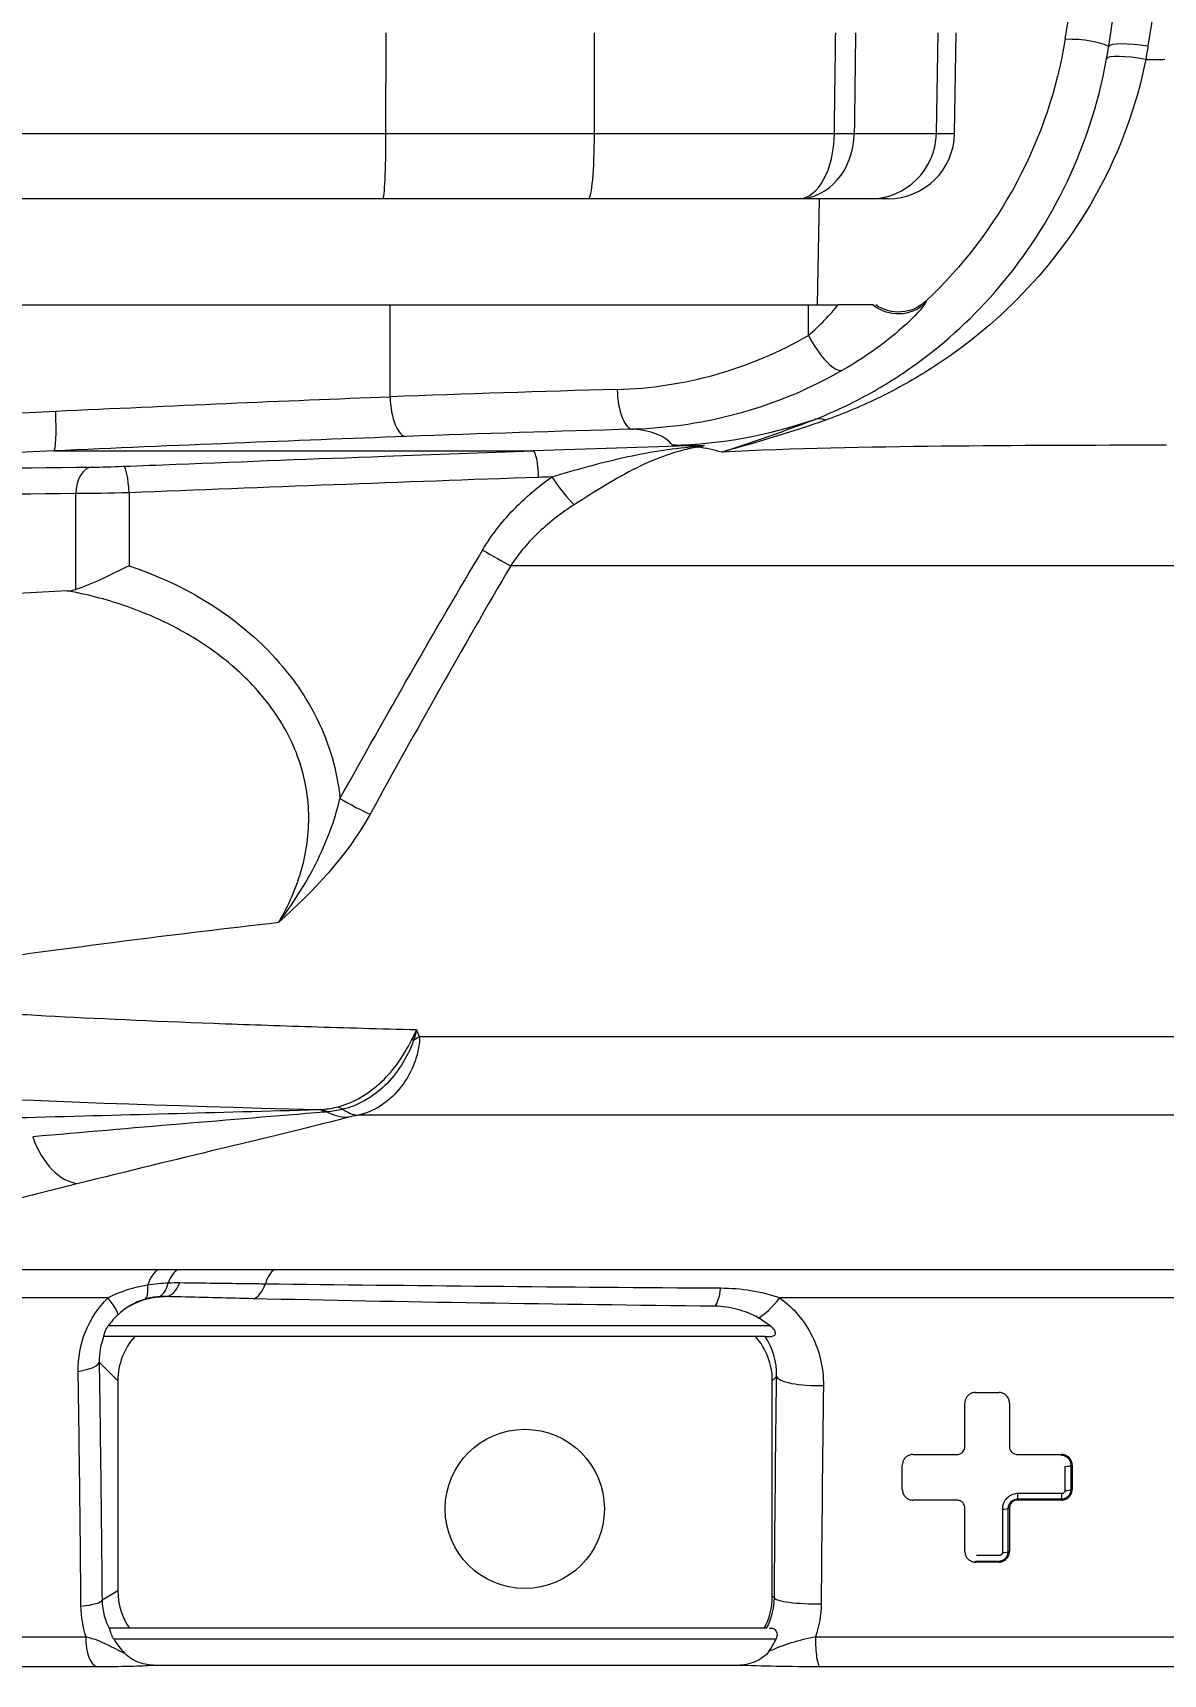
# Model space of a CAD drawing. Header units: millimetres. Extents: x 0 to 594, y 0 to 532.
# Drawn here: x 150.45 to 154.71, y 272.6 to 278.79 of the extents above; entities that cross this region are included whole.
import ezdxf

# ---------------------------------------------------------------- set-up
doc = ezdxf.new("R2010")
doc.units = ezdxf.units.MM
for name, color, linetype, true_color in [('1', 7, 'Continuous', 0xffffff), ('10', 7, 'Continuous', 0xffffff), ('2', 7, 'Continuous', 0xffffff)]:
    doc.layers.add(name, color=color, linetype=linetype, true_color=true_color)
doc.styles.add('iso-1', font='isocp.shx')
doc.dimstyles.get("Standard").update_dxf_attribs({"dimtxt": 0.18, "dimasz": 0.18, "dimexe": 0.18, "dimexo": 0.0625, "dimgap": 0.09, "dimtad": 0, "dimtih": 1, "dimtoh": 1, "dimdec": 4, "dimzin": 0, "dimdsep": 46, "dimtxsty": 'Standard', "dimcen": 0.09, "dimadec": 0, "dimazin": 0, "dimtfac": 1, "dimtdec": 4, "dimtofl": 0, "dimtmove": 0, "dimatfit": 3, "dimfxl": 1, "dimtolj": 1, "dimtzin": 0, "dimarcsym": 0})

# ---------------------------------------------------------------- blocks, each defined once
blk = doc.blocks.new('_U7')
at = {"layer": '1', "color": 250, "lineweight": 13}
for p, q in [((162.604778, 284.399195), (74.625292, 284.399195)), ((76.125292, 284.399195), (76.125292, 258.399195)), ((146.479778, 258.399195), (74.625292, 258.399195))]:
    blk.add_line(p, q, dxfattribs=at)
at = {"layer": '1', "color": 250, "lineweight": 18}
for points in [[(76.125292, 284.399195), (76.586075, 280.899197), (75.664508, 280.899193), (76.125292, 284.399195)], [(76.125292, 258.399195), (75.664508, 261.899193), (76.586075, 261.899197), (76.125292, 258.399195)]]:
    blk.add_solid(points, dxfattribs=at)
at = {"layer": '1', "color": 250, "linetype": 'Continuous', "lineweight": 18, "insert": (75.554239, 269.008142), "char_height": 3.5, "attachment_point": 7, "rotation": 90, "line_spacing_factor": 0.963855, "style": 'iso-1'}
blk.add_mtext('\\W0.6850;520', dxfattribs=at)
blk = doc.blocks.new('_U10')
at = {"layer": '1', "color": 250, "lineweight": 13}
for p, q in [((162.604778, 323.399195), (60.03289, 323.399195)), ((61.53289, 323.399195), (61.53289, 258.399195)), ((145.141402, 258.399195), (60.03289, 258.399195))]:
    blk.add_line(p, q, dxfattribs=at)
at = {"layer": '1', "color": 250, "lineweight": 18}
for points in [[(61.53289, 323.399195), (61.993674, 319.899197), (61.072106, 319.899193), (61.53289, 323.399195)], [(61.53289, 258.399195), (61.072106, 261.899193), (61.993674, 261.899197), (61.53289, 258.399195)]]:
    blk.add_solid(points, dxfattribs=at)
at = {"layer": '1', "color": 250, "linetype": 'Continuous', "lineweight": 18, "insert": (59.430587, 284.1488), "char_height": 3.5, "attachment_point": 7, "rotation": 90, "line_spacing_factor": 0.963855, "style": 'iso-1'}
blk.add_mtext('\\W0.7403;{\\H1.88x;(}1300{\\H1.88x;)}', dxfattribs=at)

msp = doc.modelspace()

# ---------------------------------------------------------------- linework, layer by layer
at = {"layer": '10', "color": 250, "linetype": 'Continuous', "lineweight": 18}
for centre, radius, start, end in [((163.10478, 284.3992), 72.5978, 295, 185), ((163.10478, 284.3992), 18.97387, 125.547541, 235.547541), ((179.58689, 249.05319), 33.5978, 132.898751, 144.101249)]:
    msp.add_arc(centre, radius, start, end, dxfattribs=at)
at = {"layer": '2', "color": 250, "linetype": 'Continuous', "lineweight": 18}
for p, q in [((151.78185, 278.40733), (151.78214, 278.78669)), ((153.92426, 278.40733), (153.93088, 278.78669)), ((151.77093, 278.1617), (149.79345, 278.1617)), ((152.54552, 278.1617), (151.77093, 278.1617)), ((153.33619, 278.1617), (152.54552, 278.1617)), ((153.60653, 278.1617), (153.33619, 278.1617)), ((153.40806, 277.76169), (153.41505, 278.1617)), ((153.6743, 278.1617), (153.60653, 278.1617)), ((149.76709, 277.76169), (151.7973, 277.76169)), ((151.7973, 277.76169), (153.37382, 277.76169)), ((153.37382, 277.76169), (153.48588, 277.76169)), ((150.83573, 273.87419), (150.7196, 273.87419)), ((153.17382, 273.87419), (150.83573, 273.87419)), ((153.21038, 273.87419), (153.17382, 273.87419)), ((150.77192, 273.7074), (150.77192, 272.91535)), ((153.23764, 272.89422), (153.23764, 273.7074)), ((153.20691, 272.7742), (150.81564, 272.7742)), ((153.10721, 272.63467), (150.91407, 272.63467))]:
    msp.add_line(p, q, dxfattribs=at)
at = {"layer": '2', "color": 250, "linetype": 'Continuous', "lineweight": 13}
for p, q in [((152.56731, 278.40733), (152.56788, 278.78669)), ((153.85554, 278.40733), (153.86214, 278.78669)), ((149.78254, 278.40733), (151.78185, 278.40733)), ((151.78185, 278.40733), (152.56731, 278.40733)), ((152.56731, 278.40733), (153.47142, 278.40733)), ((153.54641, 278.40733), (153.85554, 278.40733)), ((153.85554, 278.40733), (153.92426, 278.40733)), ((151.7973, 277.41541), (151.7973, 277.76169)), ((153.37382, 277.64647), (153.37382, 277.76169)), ((150.53093, 277.21123), (152.33694, 277.21123)), ((150.61391, 276.68942), (150.61391, 277.05009)), ((150.81386, 277.05324), (150.81386, 276.77851)), ((158.59126, 276.77867), (152.25189, 276.77867)), ((151.90755, 275.00472), (156.93349, 275.00472)), ((156.91148, 274.70762), (151.67561, 274.70762)), ((147.76137, 274.12609), (150.9243, 274.12609)), ((151.36199, 274.12609), (158.84757, 274.12609)), ((150.73432, 274.01967), (147.55584, 274.01967)), ((156.94405, 274.01967), (153.2655, 274.01967)), ((153.22909, 273.9142), (150.73571, 273.9142)), ((150.70148, 273.77783), (150.77192, 273.7074)), ((153.23764, 273.7074), (153.25381, 273.72357)), ((154.32703, 273.42945), (154.32702, 273.42567)), ((154.36318, 273.38912), (154.3674, 273.38908)), ((154.36739, 273.29769), (154.36318, 273.29773)), ((154.12669, 273.22773), (154.13095, 273.22769)), ((154.16058, 273.25732), (154.16056, 273.26171)), ((154.32701, 273.26172), (154.32703, 273.25733)), ((154.00357, 273.02342), (154.00354, 273.02776)), ((154.09056, 273.02777), (154.09059, 273.02342)), ((154.13093, 273.06377), (154.12669, 273.06381)), ((147.24018, 272.74266), (150.65197, 272.74266)), ((150.75609, 272.73419), (153.25193, 272.73419)), ((153.40059, 272.74266), (156.80897, 272.74266)), ((150.69707, 272.62908), (147.31985, 272.62908)), ((156.79171, 272.62908), (153.41785, 272.62908))]:
    msp.add_line(p, q, dxfattribs=at)
at = {"layer": '2', "color": 250, "linetype": 'Continuous', "lineweight": 18}
msp.add_circle((152.30478, 273.2242), 0.3, dxfattribs=at)
msp.add_arc((153.6743, 278.4117), 0.25, 270, 359, dxfattribs=at)
at = {"layer": '2', "color": 250, "linetype": 'Continuous', "lineweight": 13}
for centre, major_axis, ratio, start_param, end_param in [((154.65287, 278.71154), (-0.14825, 0.02283), 0.164656, 4.7377446, 6.2337637), ((154.64444, 278.66129), (-0.14759, 0.02678), 0.165457, 4.7424034, 6.2334677), ((152.54552, 278.4117), (0, 0.25), 0.087156, 3.1415927, 4.6949357), ((153.33619, 278.4117), (0, 0.25), 0.841014, 3.1415927, 4.6949357), ((153.33619, 278.4117), (0, 0.25), 0.541014, 3.1415927, 4.6949357), ((153.33619, 278.4117), (-0.24998, 0.00316), 0.012628, 2.1425511, 2.5699974), ((153.60653, 278.4117), (0, 0.25), 0.996195, 3.1415927, 4.6949357), ((153.71179, 277.87736), (-0.14343, 0.04392), 0.992961, 1.1875956, 2.6169283), ((153.42969, 277.64647), (-0.07487, 0.12998), 0.328525, 1.3837784, 3.0969365), ((154.97615, 177.3242), (0, -100.14981), 0.928026, 3.1665904, 3.1758021), ((151.85317, 277.41541), (-0.00553, 0.1499), 0.372297, 1.557068, 3.1298143), ((152.70894, 277.44272), (-0.00404, 0.14995), 0.372399, 1.5607635, 3.1335097), ((150.52407, 277.36106), (-0.00669, 0.14985), 0.089695, 3.1545268, 4.7083861), ((152.82215, 278.98096), (-1.30855, -1.16198), 0.998858, 0.8676685, 1.1806155), ((153.4472, 277.18869), (-0.05394, 0.13997), 0.589102, 5.7956764, 6.228472), ((152.94497, 277.37358), (-0.02606, 0.14772), 0.621339, 2.8446989, 2.9785438), ((152.96068, 277.38071), (-0.00262, -0.14998), 0.719656, 0.0540626, 0.1400963), ((152.33971, 277.11135), (0.00345, -0.09994), 0.173548, 1.5648041, 3.1023629), ((150.67652, 277.05009), (0.0009, -0.1), 0.626124, 3.1830074, 4.7067829), ((150.79649, 277.05324), (0.00401, -0.09992), 0.173513, 1.563831, 3.1081941), ((155.69862, 177.3242), (0, 99.84482), 0.984808, 0.0334881, 0.0339903), ((152.43247, 277.11304), (-0.08672, 0.12239), 0.142404, 1.4702322, 2.4924961), ((152.17222, 276.83776), (0.12898, -0.07658), 0.089659, 4.562516, 5.4302674), ((151.63467, 275.90096), (0.13107, -0.07294), 0.08543, 4.5600659, 5.4884242), ((151.77859, 275.1032), (-0.22874, -0.10089), 0.598625, 1.7847775, 1.8891398), ((151.92922, 274.94586), (-0.08974, 0.04412), 0.263169, 5.3367087, 5.4243779), ((155.10478, 274.90028), (6.07127, 0), 0.034925, 3.3787563, 4.0818757), ((151.5254, 274.62908), (-0.00262, 0.09997), 0.600523, 5.8217304, 6.2395257), ((151.53576, 274.6295), (-0.00555, 0.09985), 0.636746, 5.8152253, 6.2157133), ((151.6188, 274.94696), (-0.06458, 0.24151), 0.799874, 2.523461, 2.9267552), ((151.60546, 274.64023), (-0.02501, 0.09682), 0.652153, 5.7008048, 6.0538087), ((151.65391, 274.95465), (-0.04442, 0.24602), 0.57865, 2.6049611, 2.9851542), ((150.59554, 274.69602), (-0.05981, 0.24274), 0.631636, 1.7034059, 2.9423961), ((150.9401, 273.98006), (0, 0.15), 0.46124, 0.2305031, 0.9394198), ((150.90974, 274.17277), (-0.01264, 0.14947), 0.391374, 3.2043347, 3.9788136), ((150.95439, 274.17403), (0.00413, 0.14994), 0.465417, 3.2097897, 4.0216127), ((151.01357, 273.97998), (-0.00007, 0.15), 0.451391, 0.2302864, 0.8726175), ((151.27876, 274.16553), (0.00373, 0.14995), 0.428881, 3.2526905, 4.0563855), ((151.37614, 273.98006), (0, 0.15), 0.412949, 0.2305031, 0.9043176), ((150.6654, 274.05928), (0.10557, -0.10656), 0.163533, 0.1393352, 1.0344723), ((150.82841, 274.15714), (0.04384, -0.14345), 0.248241, 0.0680542, 0.8321284), ((153.01466, 274.13353), (0.00188, 0.14999), 0.23209, 3.3941259, 4.1782526), ((153.23649, 274.05928), (0.08778, 0.12163), 0.312937, 3.7437796, 4.6112547), ((150.55169, 273.77783), (0.14998, 0.00225), 0.275319, 5.1988279, 6.2287185), ((153.4036, 273.72357), (0.14999, -0.00188), 0.23252, 3.1954295, 4.8922359), ((154.33821, 273.29799), (-0.025, 0), 0.193988, 1.6520525, 3.0882179), ((154.10173, 273.22798), (0.025, 0), 0.187353, 4.818787, 6.2298807), ((154.10172, 273.06404), (0.025, 0), 0.170741, 4.8187701, 6.2300443), ((150.5625, 272.88013), (0.14999, 0.00137), 0.172233, 5.1996123, 6.2300304), ((153.39508, 272.88919), (0.15, -0.00119), 0.14977, 3.1945504, 4.8912547), ((150.69872, 272.72902), (0, 0.1), 0.47192, 1.4340033, 3.1066861), ((153.41848, 272.72902), (0, 0.1), 0.180615, 1.4340033, 3.1066861)]:
    msp.add_ellipse(centre, major_axis=major_axis, ratio=ratio, start_param=start_param, end_param=end_param, dxfattribs=at)
at = {"layer": '2', "color": 250, "linetype": 'Continuous', "lineweight": 18}
for centre, major_axis, ratio, start_param, end_param in [((151.77093, 278.4117), (0, 0.25), 0.043661, 3.1415927, 4.6949357), ((155.03214, 177.3242), (0, 99.99981), 0.928026, 0.0249977, 0.0342094), ((155.68184, 177.3242), (0, -99.94477), 0.984808, 3.1692101, 3.1755829), ((151.02226, 273.70671), (0.17726, -0.17726), 0.997265, 3.1954849, 3.9256213), ((152.9873, 273.70671), (-0.17726, -0.17726), 0.997265, 2.357564, 3.0877004), ((154.33821, 273.3894), (-0.025, 0), 0.203229, 1.6520606, 3.0881158), ((154.16043, 273.28668), (0, 0.025), 0.101882, 3.1942267, 4.5189735), ((154.3269, 273.28669), (0, 0.025), 0.083921, 3.1941381, 4.5189737)]:
    msp.add_ellipse(centre, major_axis=major_axis, ratio=ratio, start_param=start_param, end_param=end_param, dxfattribs=at)
for points, knots in [([(154.34143, 278.76536), (154.3579, 278.86656), (154.42808, 279.29146), (154.5597, 280.03895), (154.71916, 280.84425), (154.85981, 281.48603), (154.97268, 281.96584), (155.09375, 282.44385), (155.22399, 282.91962), (155.3644, 283.39272), (155.51609, 283.86255), (155.68025, 284.32842), (155.85813, 284.7895), (156.05107, 285.24478), (156.26042, 285.69306), (156.48757, 286.13294), (156.73382, 286.56279), (157.00036, 286.98076), (157.28818, 287.38481), (157.54633, 287.70809), (157.76397, 287.95753), (157.98901, 288.2005), (158.22508, 288.43319), (158.45209, 288.63685), (158.55816, 288.72705), (158.60146, 288.76308)], [0, 0, 0, 0, 0.0278198, 0.1168485, 0.2058772, 0.2503916, 0.2949059, 0.3394203, 0.3839347, 0.428449, 0.4729634, 0.5174778, 0.5619921, 0.6065065, 0.6510208, 0.6955352, 0.7400496, 0.7845639, 0.8290783, 0.8735926, 0.8958498, 0.918107, 0.9626214, 0.9848786, 1, 1, 1, 1]), ([(154.34115, 278.76364), (154.3103, 278.57461), (154.24991, 278.39573), (154.0706, 278.05809), (153.95571, 277.90738), (153.81712, 277.77624)], [0, 0, 0, 0, 0.5, 0.5, 1, 1, 1, 1]), ([(153.39785, 277.33018), (153.46491, 277.35623), (153.52744, 277.38556), (153.64799, 277.45085), (153.70572, 277.48673), (153.87364, 277.60511), (153.97872, 277.69816), (154.17471, 277.92296), (154.26223, 278.05076), (154.40922, 278.34826), (154.4649, 278.51021), (154.49725, 278.68925)], [0, 0, 0, 0, 0.125, 0.125, 0.25, 0.25, 0.5, 0.5, 0.75, 0.75, 1, 1, 1, 1]), ([(153.61772, 277.76169), (153.61061, 277.76169), (153.58751, 277.76169), (153.53943, 277.76169), (153.51282, 277.76169), (153.48588, 277.76169)], [0, 0, 0, 0, 0.5, 0.5, 1, 1, 1, 1]), ([(153.81513, 277.77437), (153.79004, 277.75118), (153.75769, 277.73705), (153.68932, 277.73233), (153.65524, 277.74191), (153.62731, 277.76169)], [0, 0, 0, 0, 0.5, 0.5, 1, 1, 1, 1]), ([(151.28218, 274.01632), (151.19113, 274.01839), (151.10074, 274.02057), (150.99236, 274.02334), (150.97368, 274.02382), (150.95502, 274.02431)], [0, 0, 0, 0, 0.8273368, 0.8273368, 1, 1, 1, 1]), ([(153.18571, 273.94348), (153.16064, 273.95819), (153.13405, 273.96859), (153.07885, 273.98358), (153.05026, 273.98788), (153.02154, 273.98819)], [0, 0, 0, 0, 0.5, 0.5, 1, 1, 1, 1]), ([(150.7194, 273.87637), (150.71962, 273.87759), (150.71993, 273.87936), (150.72088, 273.88357), (150.72147, 273.88589), (150.72316, 273.89111), (150.7243, 273.89411), (150.72686, 273.89971), (150.72824, 273.90238), (150.73158, 273.90816), (150.73363, 273.91129), (150.73571, 273.9142)], [0, 0, 0, 0, 0.2333764, 0.2333764, 0.426531, 0.426531, 0.6218145, 0.6218145, 0.7884687, 0.7884687, 1, 1, 1, 1]), ([(153.22909, 273.9142), (153.23437, 273.91014), (153.23936, 273.90555), (153.24482, 273.89814), (153.2463, 273.8956), (153.24827, 273.89056), (153.24875, 273.888), (153.24858, 273.88369), (153.24805, 273.88184), (153.24633, 273.87873), (153.2451, 273.87745), (153.24137, 273.87493), (153.23848, 273.87419), (153.23544, 273.87419)], [0, 0, 0, 0, 0.2822747, 0.2822747, 0.4162098, 0.4162098, 0.55183, 0.55183, 0.6722133, 0.6722133, 0.7957148, 0.7957148, 1, 1, 1, 1]), ([(150.7194, 273.87637), (150.71932, 273.87594), (150.71927, 273.87558), (150.71921, 273.87454), (150.71933, 273.87419), (150.7196, 273.87419)], [0, 0, 0, 0, 0.2826657, 0.2826657, 1, 1, 1, 1]), ([(154.00357, 273.66342), (153.99917, 273.66342), (153.9947, 273.66264), (153.98633, 273.65977), (153.98232, 273.65763), (153.97528, 273.65222), (153.97218, 273.64884), (153.96745, 273.64154), (153.96568, 273.63756), (153.96364, 273.63006), (153.96315, 273.6265), (153.96315, 273.62299)], [0, 0, 0, 0, 0.2087638, 0.2087638, 0.4172772, 0.4172772, 0.6279505, 0.6279505, 0.8309265, 0.8309265, 1, 1, 1, 1]), ([(154.00357, 273.66342), (154.01082, 273.66342), (154.01807, 273.66341), (154.03257, 273.66341), (154.03982, 273.66341), (154.06157, 273.66341), (154.07608, 273.66341), (154.09059, 273.66341)], [0, 0, 0, 0, 0.2500482, 0.2500482, 0.5000964, 0.5000964, 1, 1, 1, 1]), ([(154.131, 273.62299), (154.131, 273.62768), (154.13014, 273.6324), (154.12695, 273.64115), (154.12458, 273.64531), (154.11859, 273.65252), (154.11484, 273.65564), (154.10675, 273.66027), (154.10232, 273.6619), (154.09542, 273.66318), (154.093, 273.66341), (154.09059, 273.66341)], [0, 0, 0, 0, 0.2231971, 0.2231971, 0.4460981, 0.4460981, 0.6718039, 0.6718039, 0.8884961, 0.8884961, 1, 1, 1, 1]), ([(153.96317, 273.45908), (153.96317, 273.47279), (153.96316, 273.4865), (153.96316, 273.5139), (153.96316, 273.5276), (153.96315, 273.56855), (153.96315, 273.59578), (153.96315, 273.62299)], [0, 0, 0, 0, 0.2505358, 0.2505358, 0.5010716, 0.5010716, 1, 1, 1, 1]), ([(154.131, 273.62299), (154.13099, 273.60934), (154.13099, 273.59568), (154.13099, 273.56835), (154.13099, 273.55468), (154.13098, 273.51372), (154.13098, 273.48641), (154.13097, 273.45908)], [0, 0, 0, 0, 0.2503489, 0.2503489, 0.5006977, 0.5006977, 1, 1, 1, 1]), ([(153.93357, 273.42948), (153.93496, 273.42948), (153.93636, 273.42958), (153.94054, 273.43019), (153.94331, 273.43102), (153.94874, 273.43357), (153.95143, 273.43541), (153.95611, 273.43982), (153.95815, 273.44248), (153.96125, 273.44826), (153.96234, 273.45149), (153.96306, 273.45618), (153.96317, 273.45763), (153.96317, 273.45908)], [0, 0, 0, 0, 0.089751, 0.089751, 0.2723976, 0.2723976, 0.4772616, 0.4772616, 0.6887734, 0.6887734, 0.9053887, 0.9053887, 1, 1, 1, 1]), ([(154.13097, 273.45908), (154.13097, 273.45577), (154.13156, 273.45242), (154.13378, 273.4462), (154.13545, 273.44324), (154.13968, 273.43796), (154.14234, 273.4356), (154.14826, 273.43198), (154.1516, 273.43066), (154.15686, 273.42964), (154.15872, 273.42946), (154.16058, 273.42946)], [0, 0, 0, 0, 0.2153834, 0.2153834, 0.4315733, 0.4315733, 0.6569224, 0.6569224, 0.8821224, 0.8821224, 1, 1, 1, 1]), ([(153.76781, 273.42949), (153.76339, 273.42949), (153.75889, 273.42871), (153.75048, 273.4258), (153.74644, 273.42363), (153.73938, 273.41815), (153.73628, 273.41473), (153.73159, 273.40739), (153.72984, 273.4034), (153.72787, 273.39597), (153.7274, 273.3925), (153.7274, 273.38908)], [0, 0, 0, 0, 0.2109467, 0.2109467, 0.4217049, 0.4217049, 0.6334491, 0.6334491, 0.835593, 0.835593, 1, 1, 1, 1]), ([(153.72741, 273.29768), (153.72741, 273.30532), (153.72741, 273.31295), (153.72741, 273.32821), (153.72741, 273.33584), (153.7274, 273.35868), (153.7274, 273.37388), (153.7274, 273.38908)], [0, 0, 0, 0, 0.250342, 0.250342, 0.5006841, 0.5006841, 1, 1, 1, 1]), ([(153.76781, 273.42949), (153.78161, 273.42949), (153.79541, 273.42949), (153.82303, 273.42949), (153.83685, 273.42948), (153.87828, 273.42948), (153.90592, 273.42948), (153.93357, 273.42948)], [0, 0, 0, 0, 0.2500711, 0.2500711, 0.5001422, 0.5001422, 1, 1, 1, 1]), ([(154.16058, 273.42946), (154.17445, 273.42946), (154.18831, 273.42946), (154.21604, 273.42946), (154.22992, 273.42946), (154.27153, 273.42946), (154.29927, 273.42945), (154.32703, 273.42945)], [0, 0, 0, 0, 0.2500433, 0.2500433, 0.5000865, 0.5000865, 1, 1, 1, 1]), ([(154.3674, 273.38908), (154.3674, 273.39372), (154.36655, 273.39842), (154.36341, 273.40712), (154.36106, 273.41126), (154.35513, 273.41845), (154.35143, 273.42156), (154.34345, 273.42619), (154.33909, 273.42784), (154.33213, 273.4292), (154.32958, 273.42945), (154.32703, 273.42945)], [0, 0, 0, 0, 0.2218418, 0.2218418, 0.4434159, 0.4434159, 0.6672586, 0.6672586, 0.8818041, 0.8818041, 1, 1, 1, 1]), ([(154.3674, 273.38908), (154.3674, 273.38146), (154.3674, 273.37384), (154.3674, 273.3586), (154.3674, 273.35098), (154.36739, 273.32814), (154.36739, 273.31291), (154.36739, 273.29768)], [0, 0, 0, 0, 0.2502773, 0.2502773, 0.5005546, 0.5005546, 1, 1, 1, 1]), ([(153.72741, 273.29768), (153.72741, 273.29303), (153.72826, 273.28835), (153.73139, 273.27967), (153.73372, 273.27556), (153.73961, 273.26838), (153.7433, 273.26525), (153.75133, 273.26057), (153.75575, 273.2589), (153.76275, 273.25754), (153.76528, 273.25729), (153.76781, 273.25729)], [0, 0, 0, 0, 0.2202348, 0.2202348, 0.4400821, 0.4400821, 0.6645294, 0.6645294, 0.8825466, 0.8825466, 1, 1, 1, 1]), ([(154.32703, 273.25733), (154.33147, 273.25733), (154.33597, 273.25811), (154.34438, 273.26103), (154.3484, 273.26319), (154.35545, 273.26867), (154.35854, 273.27209), (154.36327, 273.27951), (154.36503, 273.28357), (154.36695, 273.29098), (154.36739, 273.29435), (154.36739, 273.29768)], [0, 0, 0, 0, 0.2105892, 0.2105892, 0.4208968, 0.4208968, 0.6338565, 0.6338565, 0.8399924, 0.8399924, 1, 1, 1, 1]), ([(153.93357, 273.25731), (153.91974, 273.2573), (153.90591, 273.2573), (153.87825, 273.2573), (153.86443, 273.2573), (153.823, 273.2573), (153.7954, 273.25729), (153.76781, 273.25729)], [0, 0, 0, 0, 0.2500725, 0.2500725, 0.5001451, 0.5001451, 1, 1, 1, 1]), ([(153.96319, 273.22769), (153.96319, 273.23053), (153.96276, 273.23339), (153.96112, 273.2388), (153.9599, 273.2414), (153.95649, 273.24661), (153.9541, 273.24917), (153.94862, 273.25336), (153.94542, 273.25502), (153.93934, 273.25687), (153.93644, 273.25731), (153.93357, 273.25731)], [0, 0, 0, 0, 0.1835134, 0.1835134, 0.366779, 0.366779, 0.5890798, 0.5890798, 0.8163196, 0.8163196, 1, 1, 1, 1]), ([(153.96321, 273.06377), (153.96321, 273.07747), (153.96321, 273.09117), (153.9632, 273.11856), (153.9632, 273.13225), (153.9632, 273.17321), (153.9632, 273.20046), (153.96319, 273.22769)], [0, 0, 0, 0, 0.2504339, 0.2504339, 0.5008678, 0.5008678, 1, 1, 1, 1]), ([(154.13095, 273.22769), (154.13095, 273.21404), (154.13095, 273.20038), (154.13094, 273.17306), (154.13094, 273.1594), (154.13094, 273.11843), (154.13093, 273.09111), (154.13093, 273.06377)], [0, 0, 0, 0, 0.2501974, 0.2501974, 0.5003949, 0.5003949, 1, 1, 1, 1]), ([(154.16058, 273.25732), (154.15741, 273.25732), (154.15419, 273.25678), (154.14817, 273.25471), (154.14529, 273.25315), (154.14018, 273.24923), (154.13789, 273.24681), (154.13418, 273.24135), (154.13275, 273.23822), (154.13127, 273.23262), (154.13095, 273.23014), (154.13095, 273.22769)], [0, 0, 0, 0, 0.2058563, 0.2058563, 0.4114685, 0.4114685, 0.6219311, 0.6219311, 0.839647, 0.839647, 1, 1, 1, 1]), ([(154.32703, 273.25733), (154.31315, 273.25733), (154.29927, 273.25733), (154.27151, 273.25733), (154.25763, 273.25733), (154.21602, 273.25732), (154.1883, 273.25732), (154.16058, 273.25732)], [0, 0, 0, 0, 0.250044, 0.250044, 0.5000879, 0.5000879, 1, 1, 1, 1]), ([(153.96321, 273.06377), (153.96321, 273.05923), (153.96402, 273.05463), (153.96708, 273.04613), (153.96936, 273.0421), (153.97511, 273.03498), (153.9787, 273.03181), (153.98669, 273.02689), (153.99123, 273.02509), (153.99841, 273.02367), (154.00099, 273.02342), (154.00357, 273.02342)], [0, 0, 0, 0, 0.2161027, 0.2161027, 0.431792, 0.431792, 0.6542192, 0.6542192, 0.879648, 0.879648, 1, 1, 1, 1]), ([(154.09059, 273.02343), (154.08333, 273.02342), (154.07607, 273.02342), (154.06156, 273.02342), (154.05431, 273.02342), (154.03256, 273.02342), (154.01806, 273.02342), (154.00357, 273.02342)], [0, 0, 0, 0, 0.2500476, 0.2500476, 0.5000952, 0.5000952, 1, 1, 1, 1]), ([(154.09059, 273.02343), (154.09504, 273.02343), (154.09956, 273.02421), (154.108, 273.02715), (154.11204, 273.02935), (154.11911, 273.03488), (154.1222, 273.03833), (154.1269, 273.04577), (154.12864, 273.04983), (154.1305, 273.05719), (154.13093, 273.06049), (154.13093, 273.06377)], [0, 0, 0, 0, 0.2122551, 0.2122551, 0.4242798, 0.4242798, 0.6380172, 0.6380172, 0.8433361, 0.8433361, 1, 1, 1, 1]), ([(150.74062, 272.7742), (150.74031, 272.7742), (150.74028, 272.77362), (150.74076, 272.77173), (150.74101, 272.77094), (150.74136, 272.76997)], [0, 0, 0, 0, 0.6696246, 0.6696246, 1, 1, 1, 1]), ([(150.81564, 272.7742), (150.80336, 272.7742), (150.79138, 272.7742), (150.76632, 272.7742), (150.75332, 272.7742), (150.74062, 272.7742)], [0, 0, 0, 0, 0.4675625, 0.4675625, 1, 1, 1, 1]), ([(150.75609, 272.73419), (150.75426, 272.73722), (150.75251, 272.7405), (150.74938, 272.74715), (150.74798, 272.7506), (150.74573, 272.75671), (150.7448, 272.75948), (150.74321, 272.76441), (150.74252, 272.7666), (150.74172, 272.76894), (150.74154, 272.76948), (150.74136, 272.76997)], [0, 0, 0, 0, 0.2387259, 0.2387259, 0.4796889, 0.4796889, 0.6989047, 0.6989047, 0.9262572, 0.9262572, 1, 1, 1, 1]), ([(153.23746, 272.7742), (153.24005, 272.7742), (153.24264, 272.77336), (153.2474, 272.77012), (153.24966, 272.76765), (153.25288, 272.76197), (153.25405, 272.75895), (153.25537, 272.75227), (153.25552, 272.7485), (153.25453, 272.7412), (153.25346, 272.73757), (153.25193, 272.73419)], [0, 0, 0, 0, 0.2297226, 0.2297226, 0.4601567, 0.4601567, 0.6430829, 0.6430829, 0.8276358, 0.8276358, 1, 1, 1, 1]), ([(150.91407, 272.63467), (150.89273, 272.63467), (150.87198, 272.63823), (150.83171, 272.65296), (150.81252, 272.66386), (150.79706, 272.68029)], [0, 0, 0, 0, 0.5, 0.5, 1, 1, 1, 1]), ([(153.22611, 272.68925), (153.21272, 272.67041), (153.19349, 272.65714), (153.15232, 272.63926), (153.12983, 272.63467), (153.10721, 272.63467)], [0, 0, 0, 0, 0.5, 0.5, 1, 1, 1, 1]), ([(150.91407, 272.63467), (150.89073, 272.63323), (150.86479, 272.63188), (150.79597, 272.62979), (150.75231, 272.62908), (150.69707, 272.62908)], [0, 0, 0, 0, 0.5, 0.5, 1, 1, 1, 1]), ([(153.41785, 272.62908), (153.362, 272.62908), (153.3047, 272.62973), (153.19992, 272.63177), (153.15192, 272.63318), (153.10721, 272.63467)], [0, 0, 0, 0, 0.5, 0.5, 1, 1, 1, 1])]:
    msp.add_open_spline(points, degree=3, knots=knots, dxfattribs=at)
at = {"layer": '2', "color": 250, "linetype": 'Continuous', "lineweight": 13}
for points, knots in [([(154.50498, 278.73555), (154.64687, 279.65655), (154.80898, 280.5762), (155.21706, 282.40235), (155.46197, 283.30909), (155.78578, 284.20034)], [0, 0, 0, 0, 0.5, 0.5, 1, 1, 1, 1]), ([(155.92654, 284.1492), (155.60439, 283.26659), (155.36096, 282.3685), (154.95523, 280.55973), (154.79403, 279.64879), (154.65287, 278.73652)], [0, 0, 0, 0, 0.5, 0.5, 1, 1, 1, 1]), ([(153.47142, 278.40733), (153.47188, 278.44218), (153.47233, 278.47703), (153.47399, 278.60348), (153.47519, 278.69509), (153.47639, 278.78669)], [0, 0, 0, 0, 0.275585, 0.275585, 1, 1, 1, 1]), ([(153.55109, 278.78669), (153.54996, 278.69509), (153.54883, 278.60348), (153.54727, 278.47703), (153.54684, 278.44218), (153.54641, 278.40733)], [0, 0, 0, 0, 0.7244147, 0.7244147, 1, 1, 1, 1]), ([(154.64444, 278.68651), (154.60891, 278.50653), (154.54762, 278.34382), (154.38596, 278.04553), (154.28961, 277.91749), (154.0741, 277.69288), (153.95859, 277.60014), (153.7741, 277.48234), (153.71073, 277.44669), (153.57878, 277.38194), (153.5105, 277.35293), (153.43817, 277.32723)], [0, 0, 0, 0, 0.25, 0.25, 0.5, 0.5, 0.75, 0.75, 0.875, 0.875, 1, 1, 1, 1]), ([(153.81408, 277.76802), (153.81176, 277.76177), (153.8004, 277.74731), (153.76464, 277.70951), (153.74122, 277.68716), (153.68543, 277.63935), (153.65285, 277.6138), (153.58246, 277.56405), (153.54422, 277.53945), (153.50258, 277.51552)], [0, 0, 0, 0, 0.25, 0.25, 0.5, 0.5, 0.75, 0.75, 1, 1, 1, 1]), ([(152.65307, 277.44272), (152.77926, 277.44611), (152.90511, 277.46545), (153.14633, 277.53367), (153.26246, 277.58233), (153.37382, 277.64647)], [0, 0, 0, 0, 0.5, 0.5, 1, 1, 1, 1]), ([(153.50258, 277.51552), (153.38065, 277.44546), (153.25343, 277.39225), (152.98901, 277.31763), (152.85096, 277.29646), (152.71253, 277.29276)], [0, 0, 0, 0, 0.5, 0.5, 1, 1, 1, 1]), ([(150.53753, 277.36106), (150.75237, 277.37118), (150.9696, 277.38097), (151.39134, 277.39916), (151.59702, 277.40762), (151.7973, 277.41541)], [0, 0, 0, 0, 0.5, 0.5, 1, 1, 1, 1]), ([(152.86141, 277.23257), (152.85374, 277.2412), (152.84631, 277.24896), (152.82784, 277.26265), (152.81708, 277.26858), (152.78022, 277.28364), (152.74951, 277.29003), (152.71253, 277.29276)], [0, 0, 0, 0, 0.25, 0.25, 0.5, 0.5, 1, 1, 1, 1]), ([(153.04675, 277.20646), (153.04714, 277.2066), (153.04753, 277.20673), (153.07788, 277.21693), (153.10777, 277.22691), (153.16707, 277.2469), (153.19648, 277.2569), (153.28368, 277.28719), (153.34111, 277.30797), (153.39785, 277.33018)], [0, 0, 0, 0, 0.0032794, 0.0032794, 0.2555283, 0.2555283, 0.5055471, 0.5055471, 1, 1, 1, 1]), ([(151.85804, 277.2655), (151.64706, 277.25772), (151.43039, 277.24927), (150.98611, 277.23111), (150.75726, 277.22133), (150.53093, 277.21123)], [0, 0, 0, 0, 0.5, 0.5, 1, 1, 1, 1]), ([(152.40642, 277.11304), (152.49748, 277.14038), (152.5872, 277.16593), (152.76558, 277.20577), (152.8542, 277.22013), (152.94304, 277.22759)], [0, 0, 0, 0, 0.5, 0.5, 1, 1, 1, 1]), ([(152.95578, 277.22519), (152.87875, 277.21261), (152.80278, 277.18512), (152.64874, 277.10835), (152.57092, 277.05918), (152.49102, 277.00807)], [0, 0, 0, 0, 0.5, 0.5, 1, 1, 1, 1]), ([(152.86141, 277.23257), (152.86188, 277.23256), (152.86236, 277.23256), (152.86512, 277.23253), (152.8674, 277.23251), (152.87484, 277.23244), (152.88001, 277.23239), (152.91438, 277.23211), (152.94372, 277.23197), (152.97315, 277.23194)], [0, 0, 0, 0, 0.0129027, 0.0129027, 0.0744692, 0.0744692, 0.2136974, 0.2136974, 1, 1, 1, 1]), ([(152.96389, 277.23085), (152.93005, 277.23144), (152.89632, 277.23201), (152.86232, 277.23255), (152.86186, 277.23256), (152.86141, 277.23257)], [0, 0, 0, 0, 0.9865678, 0.9865678, 1, 1, 1, 1]), ([(152.94304, 277.22759), (152.949, 277.22809), (152.95492, 277.22862), (152.96314, 277.22951), (152.96594, 277.22983), (152.96822, 277.23024), (152.96854, 277.2303), (152.96903, 277.23043), (152.96921, 277.23049), (152.96929, 277.23059), (152.96925, 277.23063), (152.96904, 277.2307), (152.96887, 277.23073), (152.96832, 277.23079), (152.9679, 277.23081), (152.96659, 277.23085), (152.96559, 277.23086), (152.96435, 277.23085), (152.96412, 277.23085), (152.96389, 277.23085)], [0, 0, 0, 0, 0.4756338, 0.4756338, 0.716041, 0.716041, 0.7579679, 0.7579679, 0.8005623, 0.8005623, 0.830154, 0.830154, 0.8597155, 0.8597155, 0.9023549, 0.9023549, 0.9823345, 0.9823345, 1, 1, 1, 1]), ([(152.97315, 277.23194), (152.97516, 277.23194), (152.97697, 277.23189), (152.97938, 277.23169), (152.98017, 277.23155), (152.98064, 277.23133), (152.98071, 277.23129), (152.98101, 277.23102), (152.98079, 277.23075), (152.97935, 277.23), (152.97764, 277.22949), (152.97187, 277.22804), (152.96693, 277.22708), (152.95981, 277.22585), (152.95781, 277.22552), (152.95578, 277.22519)], [0, 0, 0, 0, 0.1315262, 0.1315262, 0.2345431, 0.2345431, 0.2572342, 0.2572342, 0.3705294, 0.3705294, 0.5481271, 0.5481271, 0.8777434, 0.8777434, 1, 1, 1, 1]), ([(154.72306, 277.23257), (154.43789, 277.23223), (154.15419, 277.2316), (153.59536, 277.22559), (153.31921, 277.22055), (153.04675, 277.20646)], [0, 0, 0, 0, 0.5, 0.5, 1, 1, 1, 1]), ([(150.79306, 277.15312), (150.85867, 277.15576), (150.92428, 277.15837), (151.25232, 277.17137), (151.51476, 277.18148), (151.96379, 277.19809), (152.15036, 277.2048), (152.33694, 277.21123)], [0, 0, 0, 0, 0.1274978, 0.1274978, 0.6374899, 0.6374899, 1, 1, 1, 1]), ([(147.94491, 277.09621), (148.08648, 277.10203), (148.25124, 277.1076), (148.62665, 277.11818), (148.83816, 277.1232), (149.52702, 277.13694), (150.06134, 277.1445), (150.67304, 277.14997)], [0, 0, 0, 0, 0.25, 0.25, 0.5, 0.5, 1, 1, 1, 1]), ([(152.14617, 276.83776), (152.17902, 276.89309), (152.21863, 276.94396), (152.30616, 277.03525), (152.35438, 277.07617), (152.40642, 277.11304)], [0, 0, 0, 0, 0.5, 0.5, 1, 1, 1, 1]), ([(150.61391, 277.05009), (149.99571, 277.04461), (149.45567, 277.03706), (148.75939, 277.02331), (148.54559, 277.01829), (148.1661, 277.00771), (147.99954, 277.00214), (147.8564, 276.99632)], [0, 0, 0, 0, 0.5, 0.5, 0.75, 0.75, 1, 1, 1, 1]), ([(152.49102, 277.00807), (152.44393, 276.97795), (152.39991, 276.94432), (152.31938, 276.86844), (152.28257, 276.82575), (152.25189, 276.77867)], [0, 0, 0, 0, 0.5, 0.5, 1, 1, 1, 1]), ([(150.81386, 276.77851), (151.01067, 276.71272), (151.19445, 276.60615), (151.41321, 276.38114), (151.47499, 276.29673), (151.56859, 276.10767), (151.59843, 276.00616), (151.60862, 275.90096)], [0, 0, 0, 0, 0.5, 0.5, 0.75, 0.75, 1, 1, 1, 1]), ([(151.37803, 275.43496), (151.41572, 275.49913), (151.44543, 275.56671), (151.48483, 275.70954), (151.49383, 275.78364), (151.4871, 275.93077), (151.47105, 276.00449), (151.41748, 276.14124), (151.37932, 276.20625), (151.28942, 276.32204), (151.23671, 276.37451), (151.12213, 276.46709), (151.06086, 276.50695), (150.93176, 276.57604), (150.8635, 276.60533), (150.72449, 276.65259), (150.6534, 276.67081), (150.58077, 276.68381)], [0, 0, 0, 0, 0.125, 0.125, 0.25, 0.25, 0.375, 0.375, 0.5, 0.5, 0.625, 0.625, 0.75, 0.75, 0.875, 0.875, 1, 1, 1, 1]), ([(151.37803, 275.43496), (151.43096, 275.50383), (151.47827, 275.57736), (151.55694, 275.73373), (151.58806, 275.81553), (151.60862, 275.90096)], [0, 0, 0, 0, 0.5, 0.5, 1, 1, 1, 1]), ([(149.69323, 275.19552), (149.84654, 275.22804), (150.06671, 275.26461), (150.49466, 275.32542), (150.65441, 275.34674), (150.9972, 275.39009), (151.18129, 275.41227), (151.37803, 275.43496)], [0, 0, 0, 0, 0.5, 0.5, 0.75, 0.75, 1, 1, 1, 1]), ([(151.89699, 275.02897), (151.76052, 275.03255), (151.62854, 275.03636), (151.37357, 275.04442), (151.25026, 275.04868), (150.89898, 275.06195), (150.68804, 275.07148), (150.40578, 275.08677), (150.31742, 275.09204), (150.15244, 275.10291), (150.07589, 275.10852), (149.86792, 275.12558), (149.75652, 275.13736), (149.67279, 275.14955)], [0, 0, 0, 0, 0.125, 0.125, 0.25, 0.25, 0.5, 0.5, 0.625, 0.625, 0.75, 0.75, 1, 1, 1, 1]), ([(151.90755, 275.00472), (151.90916, 274.98619), (151.90637, 274.96711), (151.89827, 274.9305), (151.89251, 274.91274), (151.87186, 274.8623), (151.8533, 274.83185), (151.81061, 274.78028), (151.7859, 274.75858), (151.73323, 274.72562), (151.70523, 274.7141), (151.67561, 274.70762)], [0, 0, 0, 0, 0.125, 0.125, 0.25, 0.25, 0.5, 0.5, 0.75, 0.75, 1, 1, 1, 1]), ([(151.87938, 274.99257), (151.88547, 275.00406), (151.89118, 275.01584), (151.89666, 275.02822), (151.89683, 275.02859), (151.89699, 275.02897)], [0, 0, 0, 0, 0.9697798, 0.9697798, 1, 1, 1, 1]), ([(151.89699, 275.02897), (151.8969, 275.02859), (151.8968, 275.02821), (151.89578, 275.0242), (151.89483, 275.0206), (151.89146, 275.00818), (151.8889, 274.99945), (151.88618, 274.99081)], [0, 0, 0, 0, 0.0295024, 0.0295024, 0.310184, 0.310184, 1, 1, 1, 1]), ([(151.89699, 275.02897), (151.89707, 275.0288), (151.89715, 275.02862), (151.90078, 275.02063), (151.90423, 275.01272), (151.90755, 275.00472)], [0, 0, 0, 0, 0.0215903, 0.0215903, 1, 1, 1, 1]), ([(151.59546, 274.73823), (151.62446, 274.74535), (151.65244, 274.75631), (151.70643, 274.78567), (151.73271, 274.80437), (151.78106, 274.84789), (151.80334, 274.87273), (151.84424, 274.92872), (151.86204, 274.95984), (151.87938, 274.99257)], [0, 0, 0, 0, 0.25, 0.25, 0.5, 0.5, 0.75, 0.75, 1, 1, 1, 1]), ([(151.88618, 274.99081), (151.87465, 274.95653), (151.85874, 274.9252), (151.82185, 274.86767), (151.80043, 274.84156), (151.73103, 274.77474), (151.67669, 274.7441), (151.6193, 274.73007)], [0, 0, 0, 0, 0.25, 0.25, 0.5, 0.5, 1, 1, 1, 1]), ([(150.39384, 274.6986), (150.58337, 274.70363), (150.7716, 274.70871), (151.14781, 274.71889), (151.33511, 274.72402), (151.5254, 274.72901)], [0, 0, 0, 0, 0.5, 0.5, 1, 1, 1, 1]), ([(151.54978, 274.71929), (151.37218, 274.70472), (151.19023, 274.68982), (150.8239, 274.65892), (150.63892, 274.64295), (150.45147, 274.62648)], [0, 0, 0, 0, 0.5, 0.5, 1, 1, 1, 1]), ([(151.64072, 274.69999), (151.56994, 274.68106), (151.49031, 274.66167), (151.32739, 274.62198), (151.2432, 274.60168), (150.98569, 274.53933), (150.80757, 274.49587), (150.62382, 274.4506)], [0, 0, 0, 0, 0.25, 0.25, 0.5, 0.5, 1, 1, 1, 1]), ([(150.9243, 274.12609), (150.93501, 274.12609), (150.94568, 274.12607), (150.97021, 274.12602), (150.9841, 274.126), (150.99804, 274.12601)], [0, 0, 0, 0, 0.4357085, 0.4357085, 1, 1, 1, 1]), ([(150.99804, 274.12601), (151.08748, 274.12605), (151.17764, 274.12608), (151.29956, 274.12609), (151.33073, 274.12609), (151.36199, 274.12609)], [0, 0, 0, 0, 0.7449813, 0.7449813, 1, 1, 1, 1]), ([(151.00555, 274.07701), (151.09207, 274.07583), (151.1793, 274.07468), (151.28725, 274.0733), (151.30733, 274.07305), (151.32745, 274.07279)], [0, 0, 0, 0, 0.8142653, 0.8142653, 1, 1, 1, 1]), ([(151.32745, 274.07279), (151.60271, 274.06934), (151.88457, 274.06627), (152.45731, 274.06094), (152.74822, 274.05867), (153.04367, 274.05679)], [0, 0, 0, 0, 0.5, 0.5, 1, 1, 1, 1]), ([(150.62235, 273.74238), (150.6216, 273.79252), (150.63054, 273.84365), (150.66853, 273.93911), (150.69773, 273.9834), (150.73432, 274.01967)], [0, 0, 0, 0, 0.5, 0.5, 1, 1, 1, 1]), ([(153.2655, 274.01967), (153.3175, 273.98212), (153.3591, 273.93244), (153.41576, 273.81882), (153.43083, 273.7546), (153.43, 273.68892)], [0, 0, 0, 0, 0.5, 0.5, 1, 1, 1, 1]), ([(154.36318, 273.38912), (154.36318, 273.38913), (154.36318, 273.38914), (154.36321, 273.39331), (154.36248, 273.39755), (154.35972, 273.40533), (154.35769, 273.40899), (154.35234, 273.41565), (154.34879, 273.41864), (154.34161, 273.42272), (154.338, 273.4241), (154.33191, 273.42539), (154.32946, 273.42566), (154.32703, 273.42567), (154.32702, 273.42567), (154.32702, 273.42567)], [0, 0, 0, 0, 0.0000285, 0.0000285, 0.2210016, 0.2210016, 0.436089, 0.436089, 0.6733505, 0.6733505, 0.8723697, 0.8723697, 0.9999701, 0.9999701, 1, 1, 1, 1]), ([(154.36318, 273.29773), (154.36318, 273.29773), (154.36318, 273.29774), (154.36318, 273.30536), (154.36318, 273.31299), (154.36318, 273.32824), (154.36318, 273.33586), (154.36318, 273.3587), (154.36318, 273.37392), (154.36318, 273.38911), (154.36318, 273.38912), (154.36318, 273.38912)], [0, 0, 0, 0, 0.000018, 0.000018, 0.2501827, 0.2501827, 0.5003795, 0.5003795, 0.9999828, 0.9999828, 1, 1, 1, 1]), ([(154.16293, 273.28187), (154.15659, 273.28187), (154.15014, 273.2808), (154.1381, 273.27665), (154.13235, 273.27352), (154.12223, 273.26569), (154.11775, 273.26087), (154.11058, 273.25011), (154.10784, 273.244), (154.105, 273.23303), (154.10438, 273.22815), (154.10438, 273.22332)], [0, 0, 0, 0, 0.2080918, 0.2080918, 0.4161066, 0.4161066, 0.6259307, 0.6259307, 0.8404876, 0.8404876, 1, 1, 1, 1]), ([(154.32701, 273.26172), (154.32702, 273.26172), (154.32702, 273.26172), (154.33102, 273.26173), (154.33508, 273.26245), (154.34247, 273.26504), (154.34592, 273.26689), (154.35242, 273.27184), (154.35543, 273.27518), (154.35954, 273.28187), (154.36096, 273.28514), (154.3627, 273.2915), (154.36315, 273.29462), (154.36318, 273.29772), (154.36318, 273.29772), (154.36318, 273.29773)], [0, 0, 0, 0, 0.0000296, 0.0000296, 0.2135214, 0.2135214, 0.4168652, 0.4168652, 0.6494962, 0.6494962, 0.8352163, 0.8352163, 0.9999716, 0.9999716, 1, 1, 1, 1]), ([(154.34024, 273.29315), (154.34024, 273.29188), (154.33999, 273.29059), (154.33912, 273.28818), (154.33849, 273.28702), (154.33686, 273.28498), (154.3358, 273.2841), (154.33363, 273.28286), (154.33252, 273.28242), (154.33059, 273.28198), (154.32977, 273.28188), (154.32896, 273.28188)], [0, 0, 0, 0, 0.2199356, 0.2199356, 0.4390348, 0.4390348, 0.6656782, 0.6656782, 0.8632026, 0.8632026, 1, 1, 1, 1]), ([(154.10438, 273.22332), (154.10438, 273.19612), (154.10438, 273.1689), (154.10438, 273.12803), (154.10438, 273.11439), (154.10438, 273.0871), (154.10438, 273.07345), (154.10438, 273.05979)], [0, 0, 0, 0, 0.4997511, 0.4997511, 0.7498756, 0.7498756, 1, 1, 1, 1]), ([(154.12669, 273.22773), (154.12669, 273.22773), (154.12669, 273.22774), (154.12667, 273.23048), (154.127, 273.23326), (154.1286, 273.23959), (154.13017, 273.24315), (154.13434, 273.24945), (154.13697, 273.2523), (154.14289, 273.2569), (154.14625, 273.25873), (154.15322, 273.26112), (154.15694, 273.26173), (154.16055, 273.26171), (154.16055, 273.26171), (154.16056, 273.26171)], [0, 0, 0, 0, 0.0000309, 0.0000309, 0.160243, 0.160243, 0.3763912, 0.3763912, 0.5880157, 0.5880157, 0.7948957, 0.7948957, 0.9999705, 0.9999705, 1, 1, 1, 1]), ([(154.12669, 273.06381), (154.12669, 273.06381), (154.12669, 273.06382), (154.12669, 273.0775), (154.12669, 273.09118), (154.12669, 273.11853), (154.12669, 273.13221), (154.12669, 273.17318), (154.12669, 273.20046), (154.12669, 273.22772), (154.12669, 273.22772), (154.12669, 273.22773)], [0, 0, 0, 0, 0.0000098, 0.0000098, 0.2501203, 0.2501203, 0.5002487, 0.5002487, 0.9999898, 0.9999898, 1, 1, 1, 1]), ([(154.16056, 273.26171), (154.16057, 273.26171), (154.16057, 273.26171), (154.17442, 273.26171), (154.18829, 273.26171), (154.21602, 273.26171), (154.22989, 273.26171), (154.2715, 273.26172), (154.29925, 273.26172), (154.327, 273.26172), (154.32701, 273.26172), (154.32701, 273.26172)], [0, 0, 0, 0, 0.00001, 0.00001, 0.2500141, 0.2500141, 0.5000363, 0.5000363, 0.9999904, 0.9999904, 1, 1, 1, 1]), ([(154.00354, 273.02776), (154.00355, 273.02776), (154.00355, 273.02776), (154.01079, 273.02776), (154.01804, 273.02776), (154.03254, 273.02776), (154.03979, 273.02776), (154.06154, 273.02777), (154.07605, 273.02777), (154.09055, 273.02777), (154.09056, 273.02777), (154.09056, 273.02777)], [0, 0, 0, 0, 0.0000186, 0.0000186, 0.2500044, 0.2500044, 0.5000245, 0.5000245, 0.9999806, 0.9999806, 1, 1, 1, 1]), ([(154.09056, 273.02777), (154.09057, 273.02777), (154.09057, 273.02777), (154.09459, 273.02778), (154.09866, 273.02852), (154.10609, 273.03114), (154.10956, 273.03302), (154.11608, 273.03803), (154.11909, 273.04141), (154.12315, 273.04812), (154.12454, 273.05138), (154.12623, 273.05768), (154.12667, 273.06075), (154.12669, 273.0638), (154.12669, 273.0638), (154.12669, 273.06381)], [0, 0, 0, 0, 0.0000301, 0.0000301, 0.214696, 0.214696, 0.4195533, 0.4195533, 0.6534091, 0.6534091, 0.8379078, 0.8379078, 0.9999716, 0.9999716, 1, 1, 1, 1]), ([(154.10438, 273.05979), (154.10438, 273.05853), (154.10412, 273.05725), (154.10327, 273.05485), (154.10265, 273.0537), (154.10104, 273.05166), (154.09998, 273.05078), (154.09783, 273.04953), (154.09674, 273.04909), (154.09479, 273.04863), (154.09394, 273.04852), (154.0931, 273.04852)], [0, 0, 0, 0, 0.2177498, 0.2177498, 0.4345646, 0.4345646, 0.6609323, 0.6609323, 0.8571501, 0.8571501, 1, 1, 1, 1]), ([(150.77192, 272.91535), (150.75519, 272.90534), (150.73847, 272.89542), (150.71859, 272.88379), (150.71545, 272.88196), (150.7123, 272.88013)], [0, 0, 0, 0, 0.8416327, 0.8416327, 1, 1, 1, 1]), ([(150.65197, 272.74266), (150.68299, 272.73459), (150.70802, 272.72433), (150.75432, 272.70215), (150.77551, 272.69057), (150.79706, 272.68029)], [0, 0, 0, 0, 0.5, 0.5, 1, 1, 1, 1]), ([(153.22611, 272.68925), (153.25375, 272.70003), (153.28134, 272.71091), (153.33942, 272.72944), (153.36993, 272.73697), (153.40059, 272.74266)], [0, 0, 0, 0, 0.5, 0.5, 1, 1, 1, 1])]:
    msp.add_open_spline(points, degree=3, knots=knots, dxfattribs=at)
at = {"layer": '2', "color": 250, "linetype": 'Continuous', "lineweight": 18}
for points in [[(154.34143, 278.76536), (154.34133, 278.76479), (154.34124, 278.76421), (154.34115, 278.76364)], [(153.81513, 277.77437), (153.81579, 277.77499), (153.81646, 277.77561), (153.81712, 277.77624)], [(150.53093, 277.21123), (150.25051, 277.19872), (149.97959, 277.18701), (149.7182, 277.17581)], [(150.81386, 276.77851), (150.74595, 276.74497), (150.67303, 276.70664), (150.61391, 276.68942)], [(150.58077, 276.68381), (150.08345, 276.65561), (149.6337, 276.632), (149.23254, 276.58647)], [(150.58077, 276.68381), (150.592, 276.68444), (150.60305, 276.68626), (150.61391, 276.68942)], [(150.81682, 273.98919), (150.85743, 274.01313), (150.90351, 274.02486), (150.94997, 274.0244)], [(150.95502, 274.02431), (150.95334, 274.02435), (150.95165, 274.02438), (150.94997, 274.0244)], [(153.02154, 273.98819), (152.42353, 273.99455), (151.84102, 274.0036), (151.28218, 274.01632)], [(150.77236, 273.95615), (150.75887, 273.94358), (150.74669, 273.92956), (150.73571, 273.9142)], [(150.81682, 273.98919), (150.80099, 273.97986), (150.78611, 273.96896), (150.77236, 273.95615)], [(153.22909, 273.9142), (153.21523, 273.92483), (153.20074, 273.93467), (153.18571, 273.94348)], [(153.21038, 273.87419), (153.21249, 273.87419), (153.22103, 273.87419), (153.23544, 273.87419)], [(150.70148, 273.77783), (150.70592, 273.48225), (150.70952, 273.18302), (150.7123, 272.88013)], [(153.24529, 272.88919), (153.24751, 273.16961), (153.25035, 273.44774), (153.25381, 273.72357)], [(150.77192, 272.91535), (150.77192, 272.86495), (150.78714, 272.81577), (150.81564, 272.7742)], [(153.20691, 272.7742), (153.22712, 272.81105), (153.23764, 272.85218), (153.23764, 272.89422)], [(153.21609, 272.7742), (153.21305, 272.7742), (153.20999, 272.7742), (153.20691, 272.7742)], [(153.22705, 272.7742), (153.23001, 272.7742), (153.2335, 272.7742), (153.23746, 272.7742)], [(150.75609, 272.73419), (150.76806, 272.71442), (150.78178, 272.69653), (150.79706, 272.68029)], [(153.22611, 272.68925), (153.23613, 272.70335), (153.24475, 272.71837), (153.25193, 272.73419)]]:
    msp.add_open_spline(points, degree=3, dxfattribs=at)
at = {"layer": '2', "color": 250, "linetype": 'Continuous', "lineweight": 13}
for points in [[(154.34115, 278.76364), (154.4131, 278.76428), (154.46752, 278.75503), (154.50498, 278.73555)], [(154.49725, 278.68925), (154.50003, 278.70465), (154.50261, 278.72008), (154.50498, 278.73555)], [(154.65287, 278.73652), (154.65028, 278.71981), (154.64747, 278.70314), (154.64444, 278.68651)], [(154.64444, 278.68651), (154.66842, 278.68663), (154.6924, 278.68674), (154.71638, 278.68684)], [(153.37382, 277.64647), (153.41767, 277.68436), (153.45467, 277.72351), (153.48588, 277.76169)], [(153.81712, 277.77624), (153.81611, 277.77348), (153.81509, 277.77074), (153.81408, 277.76802)], [(149.76709, 277.32564), (150.01486, 277.33683), (150.27168, 277.34855), (150.53753, 277.36106)], [(153.43817, 277.32723), (153.31134, 277.28217), (153.18056, 277.24367), (153.04675, 277.20646)], [(153.04675, 277.20646), (153.01754, 277.21511), (152.98709, 277.22107), (152.95578, 277.22519)], [(150.67304, 277.14997), (150.70651, 277.15027), (150.7508, 277.15143), (150.79306, 277.15312)], [(152.35707, 277.11135), (151.84261, 277.09358), (151.32821, 277.07388), (150.81386, 277.05324)], [(150.81386, 277.05324), (150.74345, 277.05154), (150.66967, 277.05038), (150.61391, 277.05009)], [(151.60862, 275.90096), (151.78374, 276.21563), (151.96238, 276.52822), (152.14617, 276.83776)], [(152.25189, 276.77867), (152.07092, 276.46898), (151.89481, 276.15639), (151.72203, 275.84188)], [(151.72203, 275.84188), (151.63452, 275.68257), (151.50683, 275.54992), (151.37803, 275.43496)], [(151.5254, 274.72901), (151.5285, 274.72909), (151.53154, 274.7292), (151.53451, 274.72935)], [(151.53451, 274.72935), (151.55532, 274.73043), (151.57565, 274.73336), (151.59546, 274.73823)], [(151.55949, 274.7202), (151.55631, 274.71986), (151.55307, 274.71956), (151.54978, 274.71929)], [(151.6193, 274.73007), (151.59929, 274.72519), (151.57928, 274.72192), (151.55949, 274.7202)], [(151.67561, 274.70762), (151.66204, 274.70518), (151.6505, 274.7026), (151.64072, 274.69999)], [(150.62382, 274.4506), (150.53099, 274.42773), (150.43824, 274.4043), (150.34557, 274.3803)], [(150.88426, 274.0686), (150.91029, 274.07264), (150.93606, 274.07523), (150.96166, 274.07637)], [(150.96166, 274.07637), (150.97642, 274.07702), (150.99105, 274.07721), (151.00555, 274.07701)], [(150.73432, 274.01967), (150.78115, 274.04484), (150.8327, 274.06019), (150.88426, 274.0686)], [(150.87457, 274.01476), (150.85483, 274.00897), (150.83501, 274.00027), (150.81682, 273.98919)], [(150.92603, 274.02391), (150.90951, 274.02278), (150.89243, 274.02), (150.87457, 274.01476)], [(150.94997, 274.0244), (150.94224, 274.02461), (150.93425, 274.02448), (150.92603, 274.02391)], [(153.04367, 274.05679), (153.12014, 274.05631), (153.19443, 274.04523), (153.2655, 274.01967)], [(150.7194, 273.87637), (150.70609, 273.844), (150.70067, 273.80987), (150.70148, 273.77783)], [(153.25381, 273.72357), (153.25499, 273.77856), (153.2394, 273.83067), (153.21038, 273.87419)], [(150.63294, 272.85794), (150.63022, 273.15617), (150.62669, 273.45135), (150.62235, 273.74238)], [(153.43, 273.68892), (153.42659, 273.41727), (153.42379, 273.14303), (153.42159, 272.86687)], [(154.34024, 273.38433), (154.34024, 273.35397), (154.34024, 273.32358), (154.34024, 273.29315)], [(154.32896, 273.28188), (154.27357, 273.28188), (154.21822, 273.28187), (154.16293, 273.28187)], [(154.0931, 273.04852), (154.06415, 273.04851), (154.03522, 273.04851), (154.0063, 273.04851)], [(153.24529, 272.88919), (153.24274, 272.89086), (153.24019, 272.89254), (153.23764, 272.89422)], [(150.65197, 272.74266), (150.63987, 272.77942), (150.6333, 272.81778), (150.63294, 272.85794)], [(150.7123, 272.88013), (150.71287, 272.83886), (150.72412, 272.80148), (150.74136, 272.76997)], [(153.21609, 272.7742), (153.23474, 272.80967), (153.24482, 272.84943), (153.24529, 272.88919)], [(153.42159, 272.86687), (153.42125, 272.82449), (153.41428, 272.78308), (153.40059, 272.74266)]]:
    msp.add_open_spline(points, degree=3, dxfattribs=at)

# ---------------------------------------------------------------- dimensions: what is measured, and where the dimension line sits
at = {"layer": '1', "color": 250, "linetype": 'Continuous', "lineweight": 18}
dim = msp.add_linear_dim(base=(61.53289, 258.3992), p1=(163.10478, 323.3992), p2=(146.97978, 258.3992), angle=90, text='\\C250;{\\H1.88x;(}1300{\\H1.88x;)}', dimstyle='Standard', override={"dimtxt": 3.5, "dimasz": 3.5, "dimexe": 1.5, "dimexo": 0.5, "dimgap": 1.75, "dimtad": 1, "dimtih": 0, "dimtoh": 0, "dimdec": 1, "dimlfac": 1, "dimzin": 8, "dimdsep": 46, "dimlunit": 2, "dimpost": '', "dimtxsty": 'iso-1', "dimsah": 1, "dimse1": 0, "dimse2": 0, "dimsd1": 0, "dimsd2": 0, "dimclrd": 250, "dimclre": 250, "dimclrt": 250, "dimtm": -0.1, "dimtfac": 0.7, "dimtdec": 2, "dimtofl": 1, "dimtmove": 0, "dimatfit": 2, "dimtzin": 8, "dimlwd": 13, "dimlwe": 13}, dxfattribs=at)
dim.commit()
dim.dimension.update_dxf_attribs({"geometry": '_U10', "text_midpoint": (61.53289, 290.8992), "dimtype": 160})
dim = msp.add_linear_dim(base=(76.12529, 258.3992), p1=(163.10478, 284.3992), p2=(146.97978, 258.3992), angle=90, dimstyle='Standard', override={"dimtxt": 3.5, "dimasz": 3.5, "dimexe": 1.5, "dimexo": 0.5, "dimgap": 1.75, "dimtad": 1, "dimtih": 0, "dimtoh": 0, "dimdec": 1, "dimlfac": 20, "dimzin": 8, "dimdsep": 46, "dimlunit": 2, "dimtxsty": 'iso-1', "dimsah": 1, "dimse1": 0, "dimse2": 0, "dimsd1": 0, "dimsd2": 0, "dimclrd": 250, "dimclre": 250, "dimclrt": 250, "dimtol": 0, "dimtm": -0.1, "dimtfac": 0.7, "dimtdec": 2, "dimtofl": 1, "dimtmove": 0, "dimatfit": 2, "dimtzin": 8, "dimlwd": 13, "dimlwe": 13}, dxfattribs=at)
dim.commit()
dim.dimension.update_dxf_attribs({"geometry": '_U7', "text_midpoint": (76.12529, 271.3992), "dimtype": 160})

doc.saveas('drawing.dxf')
